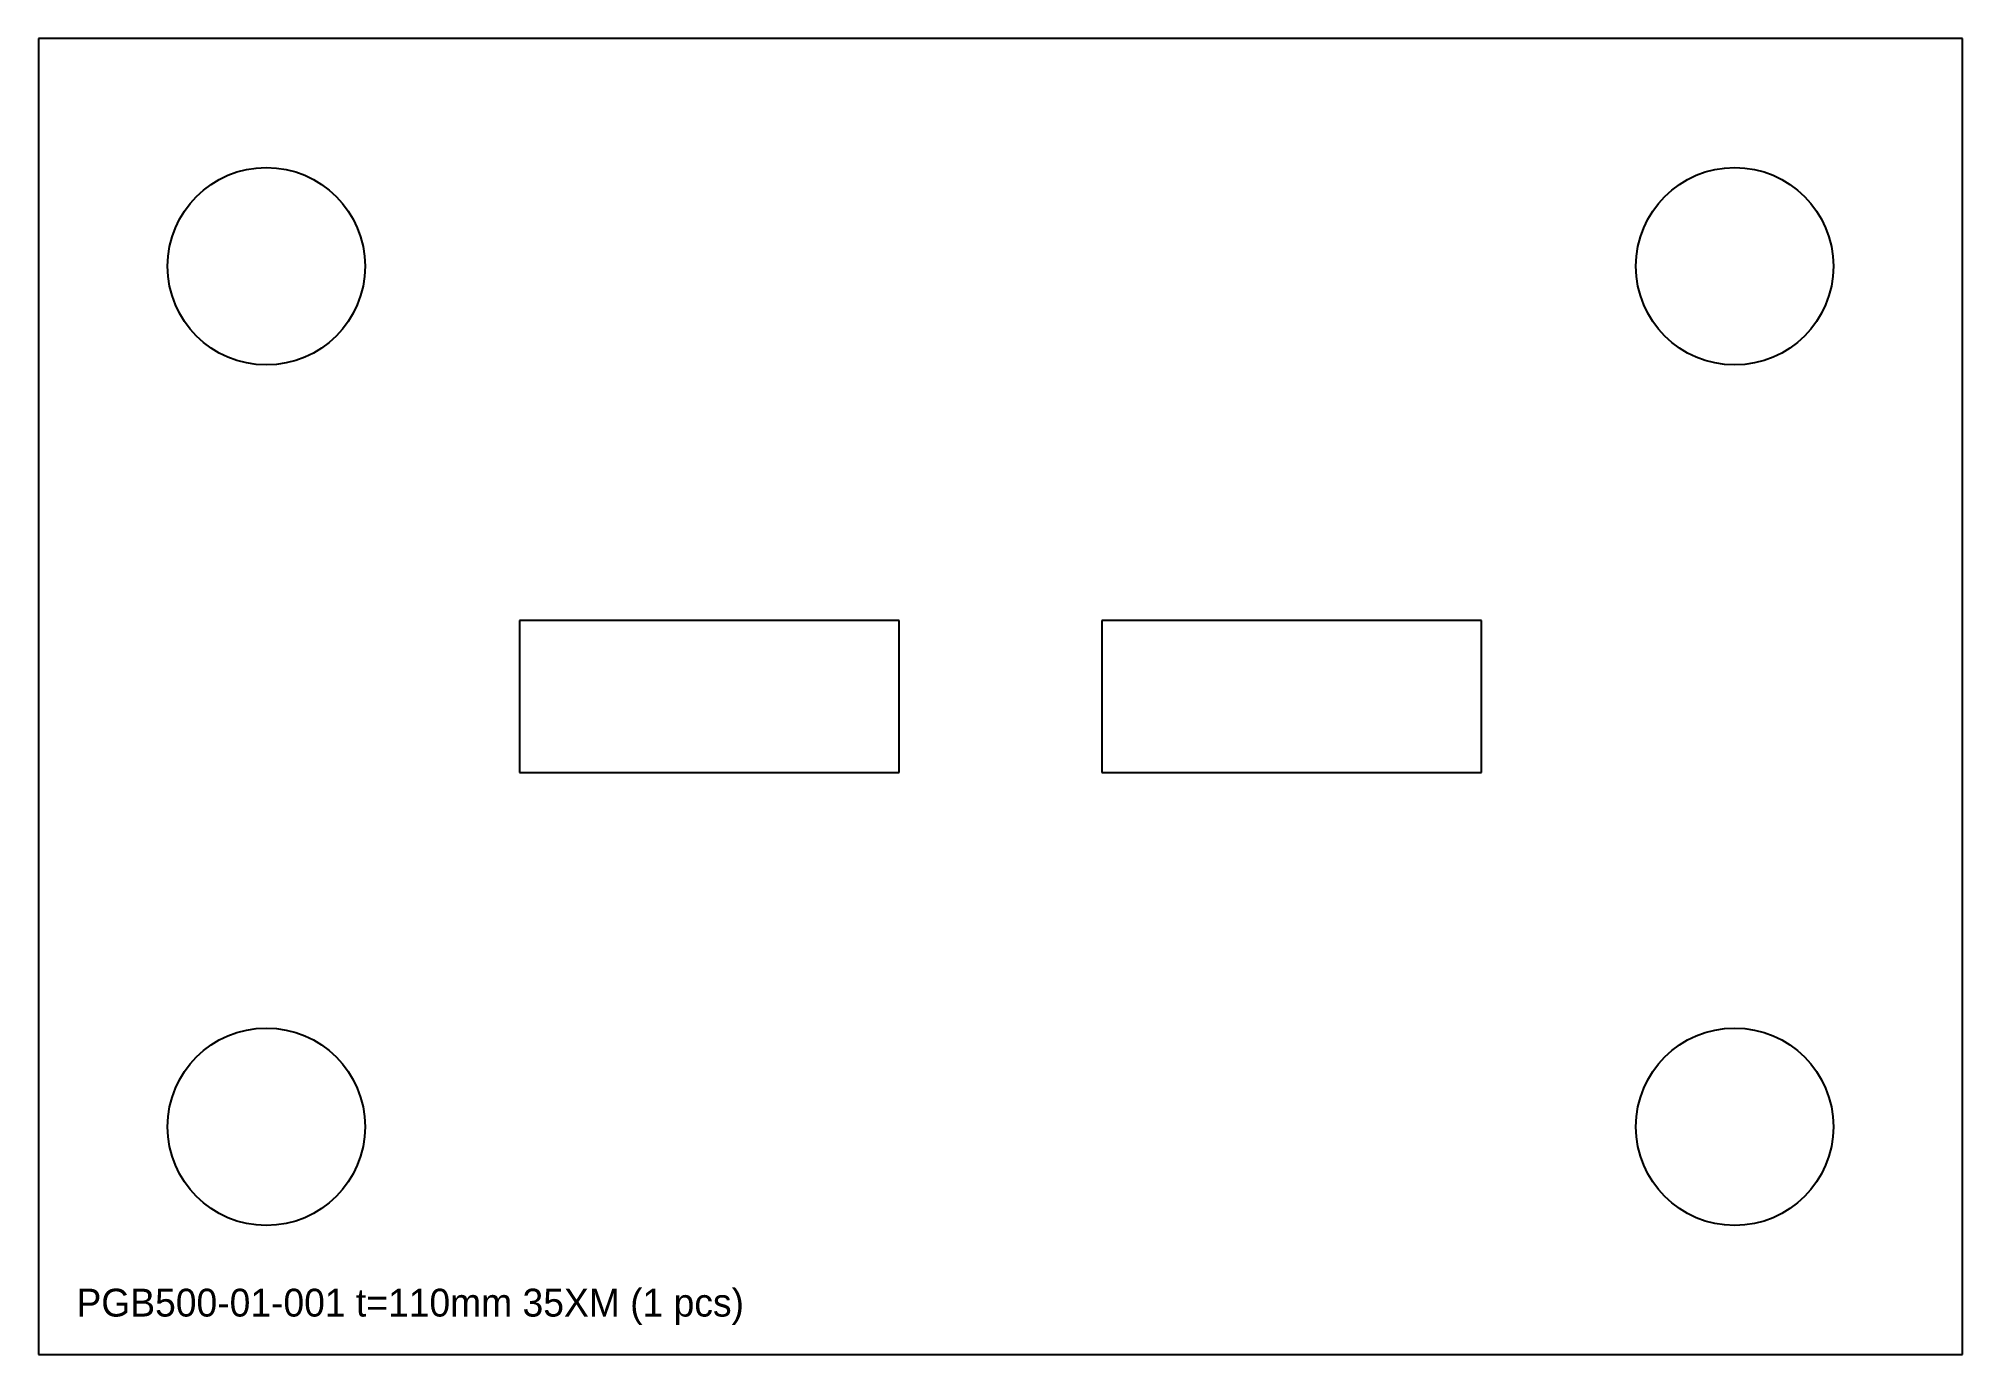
# Model space of a CAD drawing. Header units: millimetres. Extents: x -380 to 380, y -260 to 260.
import ezdxf

# ---------------------------------------------------------------- set-up
doc = ezdxf.new("R2010")
doc.units = ezdxf.units.MM

msp = doc.modelspace()

# ---------------------------------------------------------------- linework, layer by layer
at = {"layer": 'CUT_INNER'}
for p, q in [((-40, 30), (-190, 30)), ((-190, 30), (-190, -30)), ((-40, -30), (-40, 30)), ((190, 30), (40, 30)), ((40, 30), (40, -30)), ((190, -30), (190, 30)), ((-190, -30), (-40, -30)), ((40, -30), (190, -30))]:
    msp.add_line(p, q, dxfattribs=at)
for centre in [(-290, 170), (290, 170), (-290, -170), (290, -170)]:
    msp.add_circle(centre, 39, dxfattribs=at)
at = {"layer": 'CUT_OUTER'}
for p, q in [((380, 260), (-380, 260)), ((-380, 260), (-380, -260)), ((380, -260), (380, 260)), ((-380, -260), (380, -260))]:
    msp.add_line(p, q, dxfattribs=at)

# ---------------------------------------------------------------- texts
at = {"layer": 'MARKING'}
msp.add_text('PGB500-01-001 t=110mm 35XM (1 pcs)', height=11, dxfattribs=at).set_placement((-365, -245))

doc.saveas('drawing.dxf')
